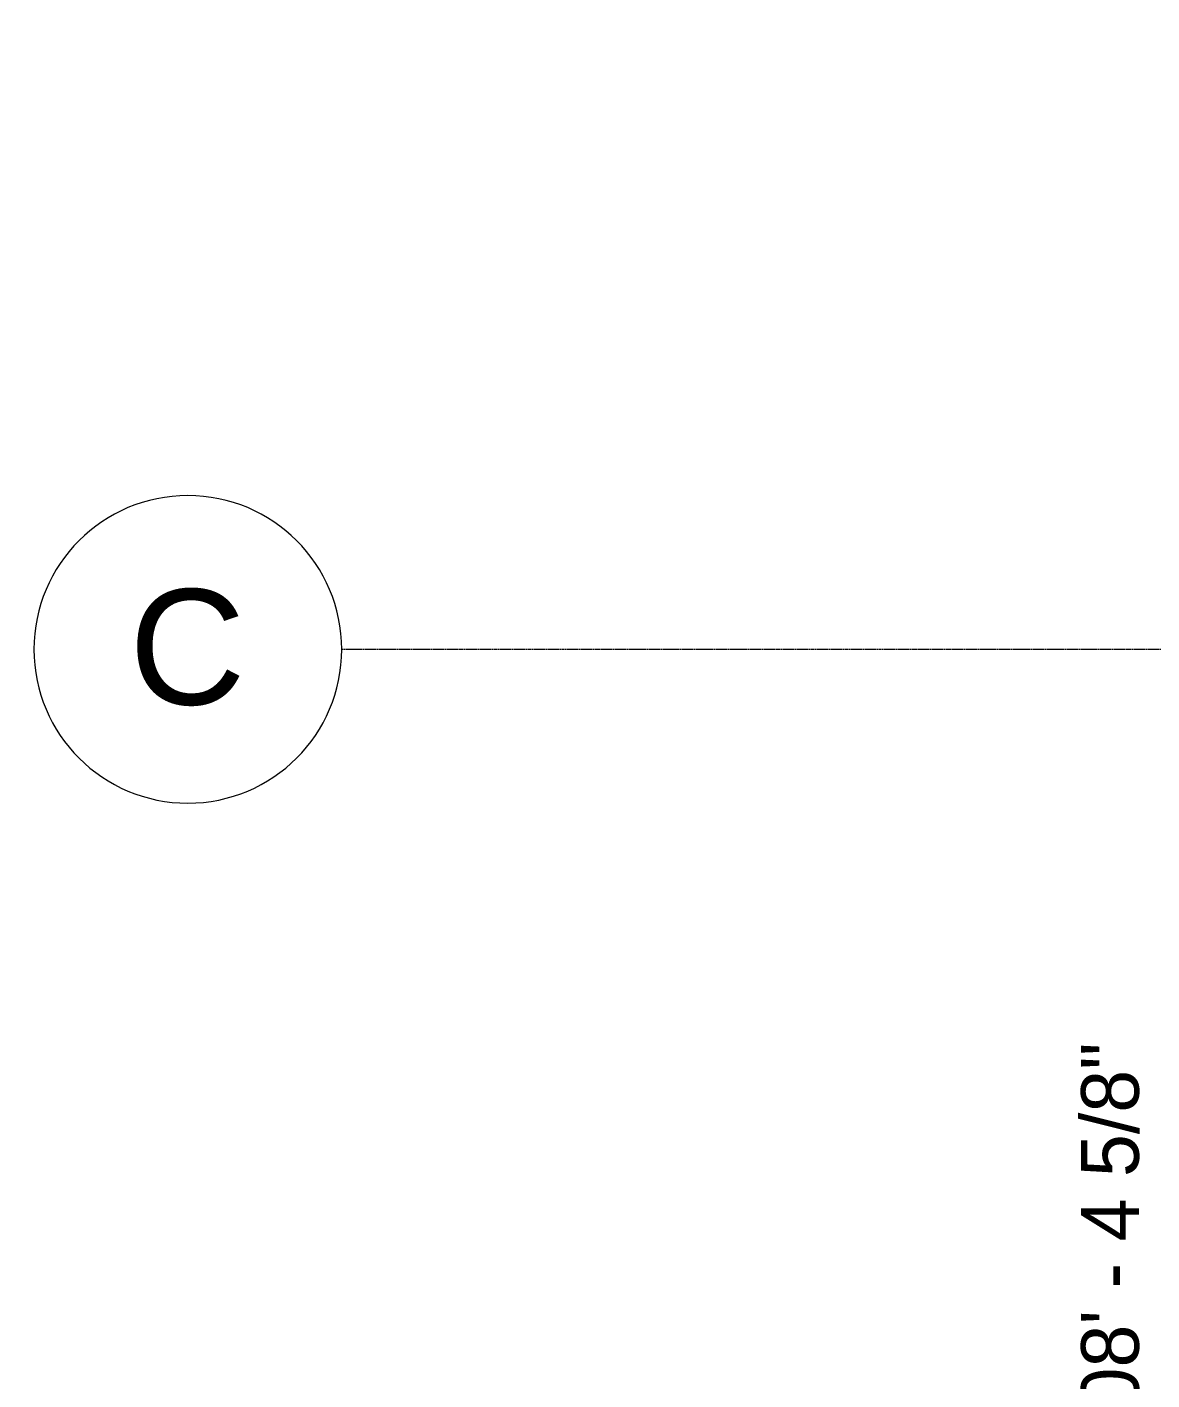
# Model space of a CAD drawing. Header units: inches. Extents: x -4414 to -113, y 9396 to 12816.
# Drawn here: x -4414.5 to -4063.6, y 10972.6 to 11394.8 of the extents above; entities that cross this region are included whole.
import ezdxf

# ---------------------------------------------------------------- set-up
doc = ezdxf.new("R2010")
doc.units = ezdxf.units.IN
doc.header["$MEASUREMENT"] = 0
doc.linetypes.add('Grid Line 1_2_', pattern=[0.875, 0.5, -0.125, 0.125, -0.125])
for name, color, linetype, lineweight in [('A-ANNO-DIMS', 211, 'Continuous', 9), ('A-ANNO-DIMS-192', 211, 'Continuous', 9), ('S-GRID-1', 1, 'Grid Line 1_2_', 9), ('S-GRID-IDEN', 1, 'Continuous', 9)]:
    doc.layers.add(name, color=color, linetype=linetype, lineweight=lineweight)
doc.styles.add('Arial_1', font='arial.ttf', dxfattribs={"height": 36})
doc.styles.add('Century Gothic', font='ufonts.com_century-gothic.ttf', dxfattribs={"height": 18})
doc.dimstyles.new('OD__1_8__Tol__', dxfattribs={"dimscale": 12, "dimtxt": 18.795029, "dimasz": 2, "dimexe": 1.5, "dimexo": 1, "dimgap": 0.25, "dimtad": 1, "dimdec": 3, "dimrnd": 0.125, "dimzin": 3, "dimdsep": 46, "dimlunit": 4, "dimtxsty": 'Century Gothic', "dimblk1": 'OBLIQUE', "dimblk2": 'OBLIQUE', "dimsah": 1, "dimcen": 0.09, "dimdle": 1.5, "dimazin": 0, "dimtfac": 1, "dimtdec": 4, "dimtix": 1, "dimtmove": 0, "dimatfit": 3, "dimfxl": 1, "dimtvp": 1, "dimtfill": 1, "dimfrac": 2, "dimtolj": 1, "dimtzin": 0, "dimarcsym": 2})

# ---------------------------------------------------------------- blocks, each defined once
blk = doc.blocks.new('Grid - Grid Head - Circle-50561-FLOOR PLAN - 3RD FLOOR')
at = {"layer": 'S-GRID-IDEN'}
for start, end in [(360, 180), (180, 360)]:
    blk.add_arc((0, 0), 0.25, start, end, dxfattribs=at)
blk = doc.blocks.new('DIMBLOCK21-FLOOR PLAN - 3RD FLOOR')
at = {"layer": 'A-ANNO-DIMS-192'}
for p, q in [((-4057.49, 9749.86), (-4061.8, 12286.47)), ((-4002.83, 12268.57), (-4079.77, 12268.44)), ((-4061.77, 12268.47), (-4002.83, 12268.57)), ((-3998.58, 9767.96), (-4075.52, 9767.83)), ((-4057.52, 9767.86), (-3998.58, 9767.96))]:
    blk.add_line(p, q, dxfattribs=at)
at = {"layer": 'A-ANNO-DIMS-192', "lineweight": 50}
for p, q in [((-4061.77, 12268.47), (-4073.79, 12280.45)), ((-4061.77, 12268.47), (-4049.75, 12256.49)), ((-4057.52, 9767.86), (-4069.54, 9779.84)), ((-4057.52, 9767.86), (-4045.5, 9755.88))]:
    blk.add_line(p, q, dxfattribs=at)
at = {"layer": 'A-ANNO-DIMS-192', "color": 0, "insert": (-4085.71, 10949.69), "char_height": 18, "width": 164.3223, "attachment_point": 1, "rotation": 90, "line_spacing_factor": 0.984502, "style": 'Century Gothic', "bg_fill": 3, "box_fill_scale": 1.25, "bg_fill_color": 256, "bg_fill_true_color": 13158600, "bg_fill_transparency": 0}
blk.add_mtext('208\' - 4 5/8"', dxfattribs=at)
blk = doc.blocks.new('_Oblique')
at = {"color": 0, "linetype": 'ByBlock', "lineweight": -2}
blk.add_line((-0.5, -0.5), (0.5, 0.5), dxfattribs=at)

msp = doc.modelspace()

# ---------------------------------------------------------------- linework, layer by layer
at = {"layer": 'S-GRID-1'}
msp.add_line((-464.451, 11200.5894), (-4316.3408, 11200.5894), dxfattribs=at)

# ---------------------------------------------------------------- block references
at = {"layer": 'S-GRID-IDEN', "xscale": 191.9999999999999, "yscale": 191.9999999999999, "zscale": 191.9999999999999, "rotation": 89.9999999999999}
msp.add_blockref('Grid - Grid Head - Circle-50561-FLOOR PLAN - 3RD FLOOR', (-4364.3408, 11200.5894), dxfattribs=at)

# ---------------------------------------------------------------- texts
at = {"layer": 'S-GRID-IDEN', "insert": (-4382.6655, 11219.351), "char_height": 36, "width": 44.238, "attachment_point": 1, "style": 'Arial_1'}
msp.add_mtext('C', dxfattribs=at)

# ---------------------------------------------------------------- next in the draw order: dimensions: what is measured, and where the dimension line sits
at = {"layer": 'A-ANNO-DIMS'}
dim = msp.add_linear_dim(base=(-4061.7676, 12268.4688), p1=(-3986.5813, 9767.9828), p2=(-3990.8312, 12268.5894), angle=270.097377, dimstyle='OD__1_8__Tol__', override={"dimpost": '<>', "dimfxl": 2500.610164}, dxfattribs=at)
dim.commit()
dim.dimension.update_dxf_attribs({"geometry": 'DIMBLOCK21-FLOOR PLAN - 3RD FLOOR', "text_midpoint": (-4046.1927, 11018.1884)})

doc.saveas('drawing.dxf')
